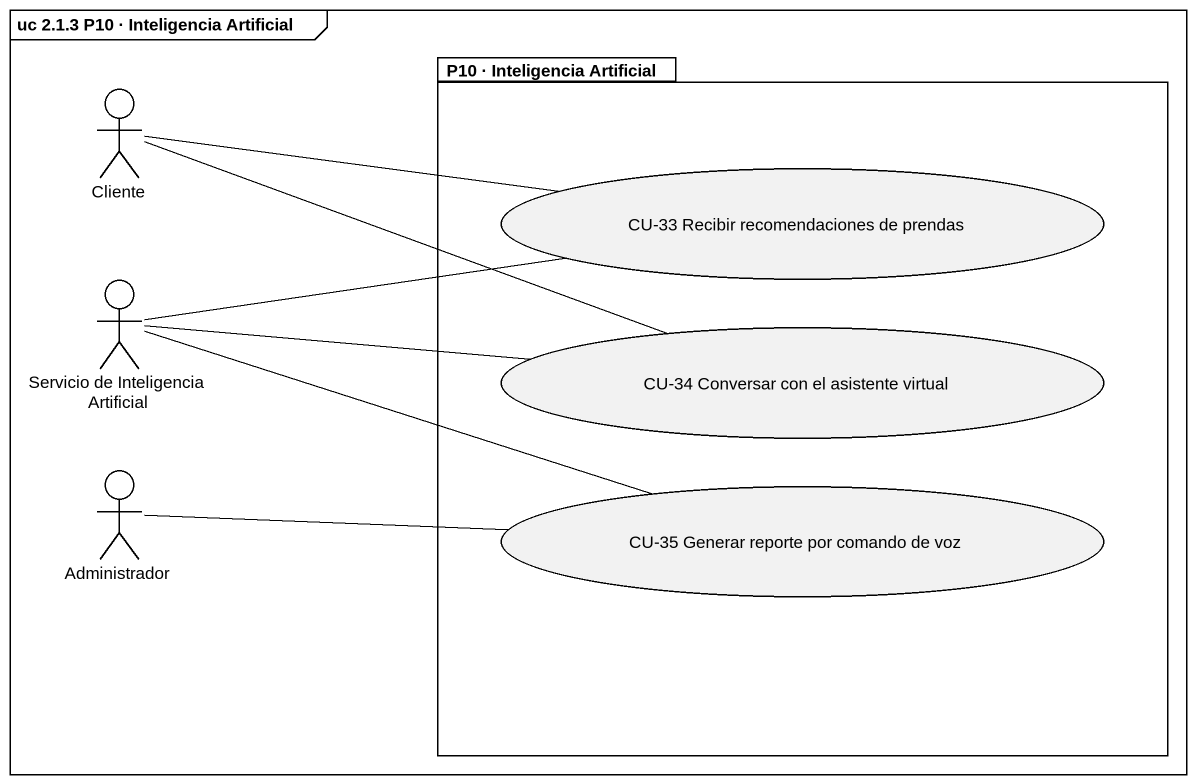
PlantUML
@startuml
mainframe uc 2.1.3 P10 · Inteligencia Artificial
actor Cliente
package "P10 · Inteligencia Artificial" as P10_Inteligencia_Artificial {
  usecase "CU-33 Recibir recomendaciones de prendas" as CU_33_Recibir
  usecase "CU-34 Conversar con el asistente virtual" as CU_34_Conversar_con_el
  usecase "CU-35 Generar reporte por comando de voz" as CU_35_Generar_reporte_por
}
actor "Servicio de Inteligencia Artificial" as Servicio_de_Inteligencia
actor Administrador
Cliente -right- CU_33_Recibir
Cliente -right- CU_34_Conversar_con_el
Servicio_de_Inteligencia -right- CU_33_Recibir
Servicio_de_Inteligencia -right- CU_34_Conversar_con_el
Servicio_de_Inteligencia -right- CU_35_Generar_reporte_por
Administrador -right- CU_35_Generar_reporte_por
@enduml
